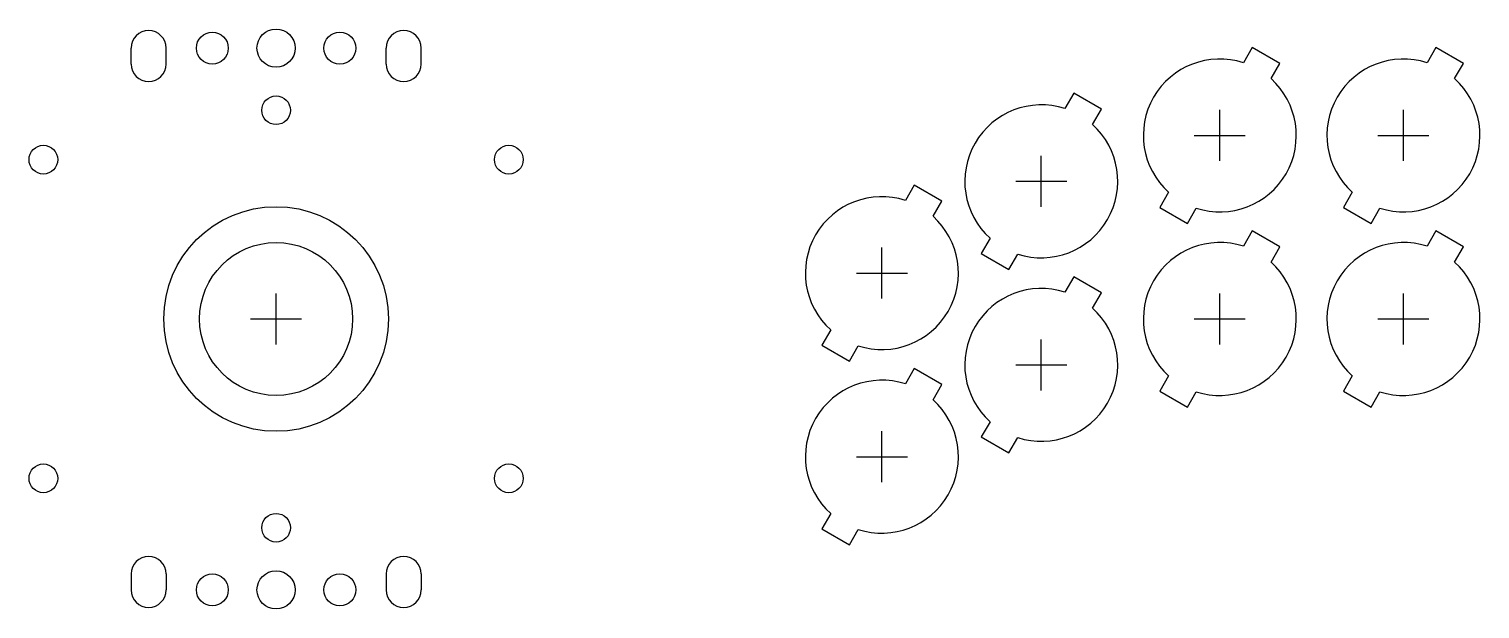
# Model space of a CAD drawing. Header units: millimetres. Extents: x -39 to 189, y -46 to 46.
import ezdxf

# ---------------------------------------------------------------- set-up
doc = ezdxf.new("R2010")
doc.units = ezdxf.units.MM
for name, color, linetype in [('BUTTONS', 1, 'Continuous'), ('GL_PLATE_HOLES', 2, 'Continuous'), ('JOYSTICK_BORE_24', 5, 'Continuous'), ('JOYSTICK_BORE_35.25', 3, 'Continuous'), ('REFERENCE', 8, 'Continuous')]:
    doc.layers.add(name, color=color, linetype=linetype)

msp = doc.modelspace()

# ---------------------------------------------------------------- linework, layer by layer
at = {"layer": 'BUTTONS'}
for points in [[(151.7, 40.21, 0.809427), (139.97, 19.89), (138.58, 17.49), (142.92, 14.99), (144.3, 17.39, 0.809427), (156.03, 37.71), (157.42, 40.11), (153.08, 42.61)], [(180.5, 40.21, 0.809427), (168.77, 19.89), (167.38, 17.49), (171.72, 14.99), (173.1, 17.39, 0.809427), (184.83, 37.71), (186.22, 40.11), (181.88, 42.61)], [(123.7, 33.01, 0.809427), (111.97, 12.69), (110.58, 10.29), (114.92, 7.79), (116.3, 10.19, 0.809427), (128.03, 30.51), (129.42, 32.91), (125.08, 35.41)], [(98.7, 18.61, 0.809427), (86.97, -1.71), (85.58, -4.11), (89.92, -6.61), (91.3, -4.21, 0.809427), (103.03, 16.11), (104.42, 18.51), (100.08, 21.01)], [(151.7, 11.41, 0.809427), (139.97, -8.91), (138.58, -11.31), (142.92, -13.81), (144.3, -11.41, 0.809427), (156.03, 8.91), (157.42, 11.31), (153.08, 13.81)], [(180.5, 11.41, 0.809427), (168.77, -8.91), (167.38, -11.31), (171.72, -13.81), (173.1, -11.41, 0.809427), (184.83, 8.91), (186.22, 11.31), (181.88, 13.81)], [(123.7, 4.21, 0.809427), (111.97, -16.11), (110.58, -18.51), (114.92, -21.01), (116.3, -18.61, 0.809427), (128.03, 1.71), (129.42, 4.11), (125.08, 6.61)], [(98.7, -10.19, 0.809427), (86.97, -30.51), (85.58, -32.91), (89.92, -35.41), (91.3, -33.01, 0.809427), (103.03, -12.69), (104.42, -10.29), (100.08, -7.79)]]:
    msp.add_lwpolyline(points, format="xyb", close=True, dxfattribs=at)
at = {"layer": 'GL_PLATE_HOLES'}
for p, q in [((-22.75, 40), (-22.75, 42.5)), ((-17.25, 40), (-17.25, 42.5)), ((17.25, 40), (17.25, 42.5)), ((22.75, 40), (22.75, 42.5)), ((-22.75, -40), (-22.75, -42.5)), ((-17.25, -40), (-17.25, -42.5)), ((17.25, -40), (17.25, -42.5)), ((22.75, -40), (22.75, -42.5))]:
    msp.add_line(p, q, dxfattribs=at)
for centre, radius in [((-10, 42.5), 2.5), ((0, 42.5), 3), ((10, 42.5), 2.5), ((0, 32.75), 2.25), ((-36.5, 25), 2.25), ((36.5, 25), 2.25), ((-36.5, -25), 2.25), ((36.5, -25), 2.25), ((0, -32.75), 2.25), ((-10, -42.5), 2.5), ((0, -42.5), 3), ((10, -42.5), 2.5)]:
    msp.add_circle(centre, radius, dxfattribs=at)
for centre, start, end in [((-20, 42.5), 0, 180), ((20, 42.5), 0, 180), ((-20, 40), 180, 360), ((20, 40), 180, 360), ((-20, -40), 0, 180), ((20, -40), 0, 180), ((-20, -42.5), -180, 0), ((20, -42.5), -180, 0)]:
    msp.add_arc(centre, 2.75, start, end, dxfattribs=at)
at = {"layer": 'JOYSTICK_BORE_24'}
msp.add_circle((0, 0), 12, dxfattribs=at)
at = {"layer": 'JOYSTICK_BORE_35.25'}
msp.add_circle((0, 0), 17.62, dxfattribs=at)
at = {"layer": 'REFERENCE'}
for p, q in [((148, 24.8), (148, 32.8)), ((176.8, 24.8), (176.8, 32.8)), ((144, 28.8), (152, 28.8)), ((172.8, 28.8), (180.8, 28.8)), ((120, 17.6), (120, 25.6)), ((116, 21.6), (124, 21.6)), ((95, 3.2), (95, 11.2)), ((91, 7.2), (99, 7.2)), ((0, -4), (0, 4)), ((148, -4), (148, 4)), ((176.8, -4), (176.8, 4)), ((-4, 0), (4, 0)), ((144, 0), (152, 0)), ((172.8, 0), (180.8, 0)), ((120, -11.2), (120, -3.2)), ((116, -7.2), (124, -7.2)), ((95, -25.6), (95, -17.6)), ((91, -21.6), (99, -21.6))]:
    msp.add_line(p, q, dxfattribs=at)

doc.saveas('drawing.dxf')
